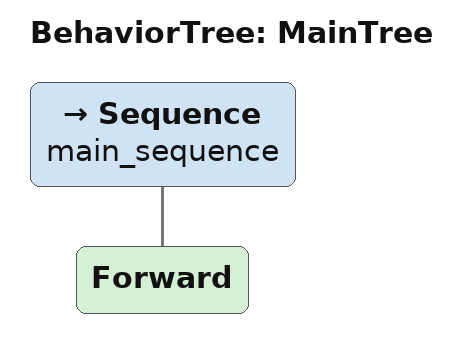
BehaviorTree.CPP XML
<!-- behavior_tree.xml -->
<root main_tree_to_execute="MainTree">
    <BehaviorTree ID="MainTree">
        <Sequence name="main_sequence">
            <Forward />
        </Sequence>
    </BehaviorTree>
</root>
